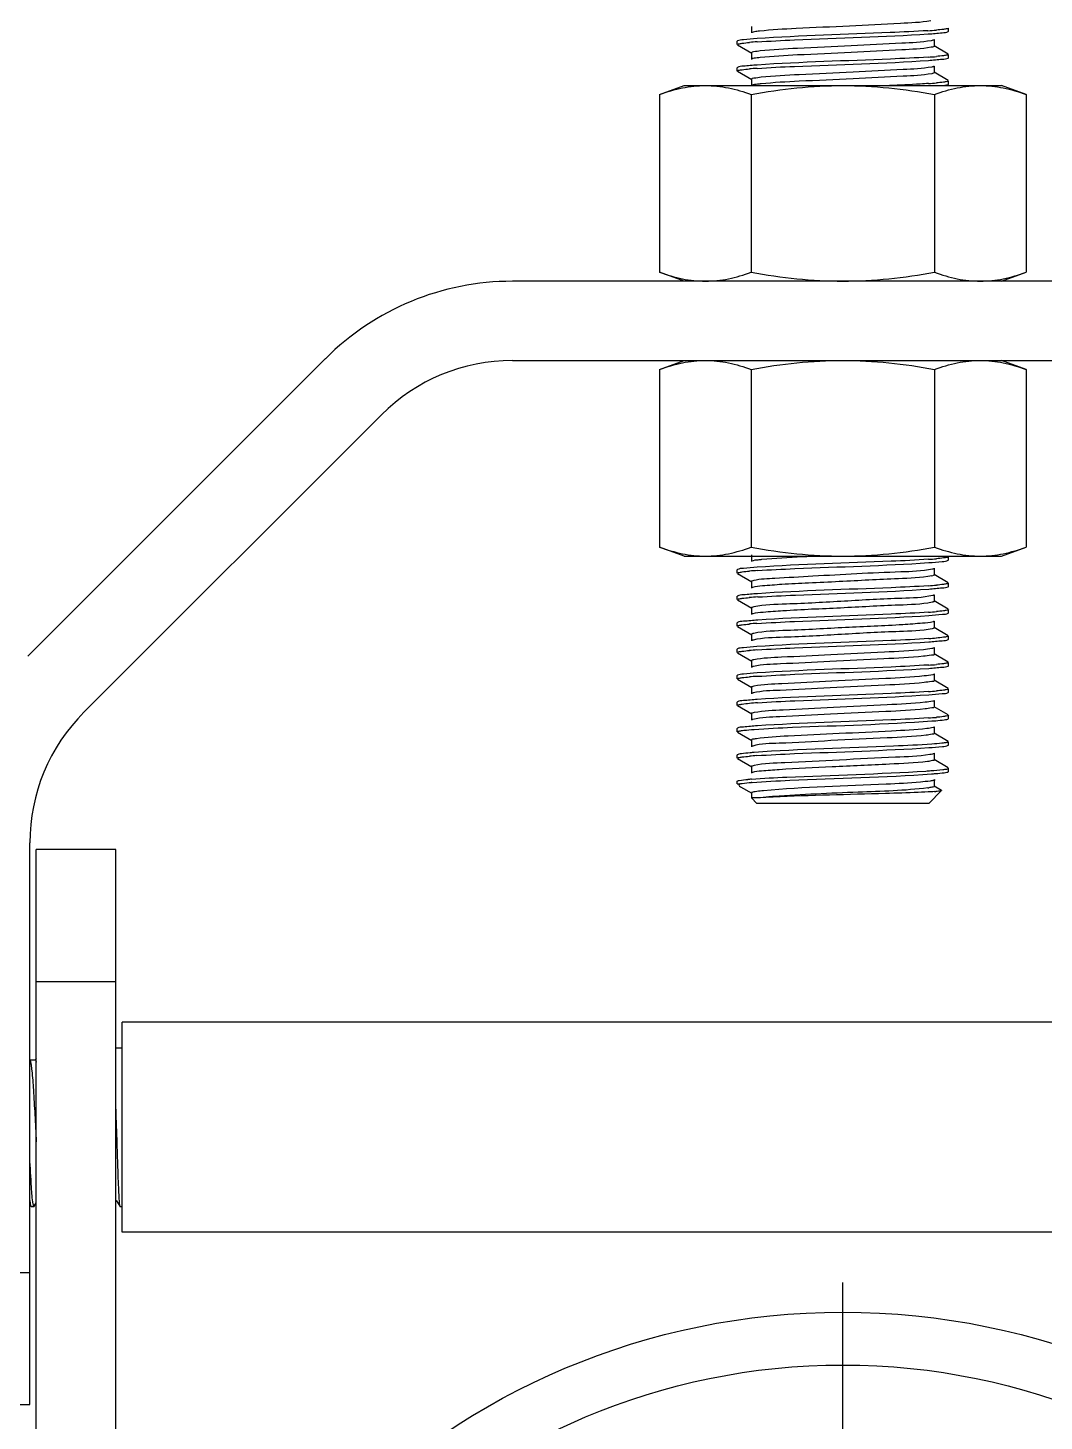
# Model space of a CAD drawing. Extents: x 1725261 to 1937680, y 860327 to 1571294.
# Drawn here: x 1831202 to 1832117, y 1209863 to 1211118 of the extents above; entities that cross this region are included whole.
import ezdxf

# ---------------------------------------------------------------- set-up
doc = ezdxf.new("R2010")
doc.units = 0
doc.header["$LTSCALE"] = 1000
doc.header["$MEASUREMENT"] = 0
doc.linetypes.add('CENTER', pattern=[8, 5, -1, 1, -1])

msp = doc.modelspace()

# ---------------------------------------------------------------- linework, layer by layer
at = {"linetype": 'Continuous'}
for p, q in [((1831853.4, 1211119.6), (1831853.4, 1211113.7)), ((1832031, 1211115.2), (1832031, 1211118.1)), ((1832031, 1211115.2), (1832031, 1211118.1)), ((1831840.7, 1211106.5), (1831840.5, 1211106.2)), ((1831840.5, 1211103.3), (1831840.5, 1211106.2)), ((1831840.5, 1211103.3), (1831840.5, 1211106.2)), ((1831854, 1211114.1), (1831853.6, 1211114)), ((1832018.1, 1211101.8), (1832018.1, 1211107.7)), ((1832030.7, 1211114.9), (1832031, 1211115.2)), ((1831840.7, 1211103), (1831853.6, 1211095.5)), ((1831853.4, 1211095.8), (1831853.4, 1211089.9)), ((1832030.7, 1211094.6), (1832017.8, 1211102.1)), ((1832031, 1211091.3), (1832031, 1211094.3)), ((1832031, 1211091.3), (1832031, 1211094.3)), ((1831840.7, 1211082.7), (1831840.5, 1211082.4)), ((1831840.5, 1211079.4), (1831840.5, 1211082.4)), ((1831840.5, 1211079.4), (1831840.5, 1211082.4)), ((1831840.7, 1211079.2), (1831853.6, 1211071.7)), ((1832018.1, 1211077.9), (1832018.1, 1211083.9)), ((1832030.7, 1211091.1), (1832031, 1211091.3)), ((1831853.4, 1211072), (1831853.4, 1211066)), ((1832030.7, 1211070.8), (1832017.8, 1211078.3)), ((1832030.7, 1211067.3), (1832031, 1211067.5)), ((1832031, 1211067.5), (1832031, 1211070.5)), ((1832031, 1211067.5), (1832031, 1211070.5)), ((1831770.7, 1211058.2), (1831792.8, 1211066.3)), ((1831770.7, 1211058.2), (1831770.7, 1210898.1)), ((1831792.8, 1211066.3), (1832078.6, 1211066.3)), ((1831853.2, 1211058.2), (1831853.2, 1210898.1)), ((1832018.2, 1211058.2), (1832018.2, 1210898.1)), ((1832100.7, 1211058.2), (1832078.6, 1211066.3)), ((1832100.7, 1211058.2), (1832100.7, 1210898.1)), ((1831792.8, 1210890.1), (1831770.7, 1210898.1)), ((1832078.6, 1210890.1), (1832100.7, 1210898.1)), ((1832233.4, 1210890.1), (1831638.1, 1210890.1)), ((1831469.7, 1210820.3), (1831201.8, 1210552.4)), ((1831638.1, 1210818.6), (1832233.4, 1210818.6)), ((1831770.7, 1210810.6), (1831792.8, 1210818.6)), ((1832100.7, 1210810.6), (1832078.6, 1210818.6)), ((1831770.7, 1210810.6), (1831770.7, 1210650.5)), ((1831853.2, 1210810.6), (1831853.2, 1210650.5)), ((1832018.2, 1210810.6), (1832018.2, 1210650.5)), ((1832100.7, 1210810.6), (1832100.7, 1210650.5)), ((1831252.3, 1210501.9), (1831520.2, 1210769.8)), ((1831792.8, 1210642.4), (1831770.7, 1210650.5)), ((1831792.8, 1210642.4), (1832078.6, 1210642.4)), ((1831853.4, 1210643.4), (1831853.4, 1210637.4)), ((1832031, 1210638.9), (1832031, 1210641.9)), ((1832031, 1210638.9), (1832031, 1210641.9)), ((1832078.6, 1210642.4), (1832100.7, 1210650.5)), ((1831840.7, 1210630.2), (1831840.5, 1210630)), ((1831840.5, 1210627), (1831840.5, 1210630)), ((1831840.5, 1210627), (1831840.5, 1210630)), ((1832018.1, 1210625.5), (1832018.1, 1210631.5)), ((1832030.7, 1210638.6), (1832031, 1210638.9)), ((1831840.7, 1210626.7), (1831853.6, 1210619.3)), ((1831853.4, 1210619.6), (1831853.4, 1210613.6)), ((1832030.7, 1210618.3), (1832017.8, 1210625.8)), ((1832030.7, 1210614.8), (1832031, 1210615.1)), ((1832031, 1210615.1), (1832031, 1210618.1)), ((1832031, 1210615.1), (1832031, 1210618.1)), ((1831840.7, 1210606.4), (1831840.5, 1210606.2)), ((1831840.5, 1210603.2), (1831840.5, 1210606.2)), ((1831840.5, 1210603.2), (1831840.5, 1210606.2)), ((1831840.7, 1210602.9), (1831853.6, 1210595.4)), ((1832018.1, 1210601.7), (1832018.1, 1210607.6)), ((1831853.4, 1210595.7), (1831853.4, 1210589.8)), ((1832016.6, 1210601), (1832016, 1210600.8)), ((1832030.7, 1210594.5), (1832017.8, 1210602)), ((1832030.7, 1210591), (1832031, 1210591.3)), ((1832031, 1210591.3), (1832031, 1210594.3)), ((1832031, 1210591.3), (1832031, 1210594.3)), ((1831840.7, 1210582.6), (1831840.5, 1210582.3)), ((1831840.5, 1210579.4), (1831840.5, 1210582.3)), ((1831840.5, 1210579.4), (1831840.5, 1210582.3)), ((1831840.7, 1210579.1), (1831853.6, 1210571.6)), ((1832016.9, 1210577.2), (1832016.1, 1210577)), ((1832030.7, 1210570.7), (1832017.8, 1210578.2)), ((1832018.1, 1210577.9), (1832018.1, 1210583.8)), ((1831853.4, 1210571.9), (1831853.4, 1210566)), ((1832030.7, 1210567.2), (1832031, 1210567.5)), ((1832031, 1210567.5), (1832031, 1210570.4)), ((1832031, 1210567.5), (1832031, 1210570.4)), ((1831840.7, 1210558.8), (1831840.5, 1210558.5)), ((1831840.5, 1210555.6), (1831840.5, 1210558.5)), ((1831840.5, 1210555.6), (1831840.5, 1210558.5)), ((1831840.7, 1210555.3), (1831853.6, 1210547.8)), ((1832030.7, 1210546.9), (1832017.8, 1210554.4)), ((1832018.1, 1210554.1), (1832018.1, 1210560)), ((1831853.4, 1210548.1), (1831853.4, 1210542.2)), ((1832030.7, 1210543.4), (1832031, 1210543.6)), ((1832031, 1210543.6), (1832031, 1210546.6)), ((1832031, 1210543.6), (1832031, 1210546.6)), ((1831840.7, 1210535), (1831840.5, 1210534.7)), ((1831840.5, 1210531.7), (1831840.5, 1210534.7)), ((1831840.5, 1210531.7), (1831840.5, 1210534.7)), ((1831840.7, 1210531.5), (1831853.6, 1210524)), ((1832030.7, 1210523.1), (1832017.8, 1210530.6)), ((1832018.1, 1210530.3), (1832018.1, 1210536.2)), ((1831853.4, 1210524.3), (1831853.4, 1210518.3)), ((1832030.7, 1210519.6), (1832031, 1210519.8)), ((1832031, 1210519.8), (1832031, 1210522.8)), ((1832031, 1210519.8), (1832031, 1210522.8)), ((1831840.7, 1210511.2), (1831840.5, 1210510.9)), ((1831840.5, 1210507.9), (1831840.5, 1210510.9)), ((1831840.5, 1210507.9), (1831840.5, 1210510.9)), ((1831840.7, 1210507.7), (1831853.6, 1210500.2)), ((1832030.7, 1210499.3), (1832017.8, 1210506.7)), ((1832018.1, 1210506.4), (1832018.1, 1210512.4)), ((1831853.4, 1210500.5), (1831853.4, 1210494.5)), ((1832030.7, 1210495.8), (1832031, 1210496)), ((1832031, 1210496), (1832031, 1210499)), ((1832031, 1210496), (1832031, 1210499)), ((1831840.7, 1210487.4), (1831840.5, 1210487.1)), ((1831840.5, 1210484.1), (1831840.5, 1210487.1)), ((1831840.5, 1210484.1), (1831840.5, 1210487.1)), ((1831840.7, 1210483.9), (1831853.6, 1210476.4)), ((1831853.4, 1210476.7), (1831853.4, 1210470.7)), ((1832030.7, 1210475.4), (1832017.8, 1210482.9)), ((1832018.1, 1210482.6), (1832018.1, 1210488.6)), ((1832018.1, 1210458.8), (1832018.1, 1210464.8)), ((1832030.7, 1210472), (1832031, 1210472.2)), ((1832031, 1210472.2), (1832031, 1210475.2)), ((1832031, 1210472.2), (1832031, 1210475.2)), ((1831840.7, 1210463.5), (1831840.5, 1210463.3)), ((1831840.5, 1210460.3), (1831840.5, 1210463.3)), ((1831840.5, 1210460.3), (1831840.5, 1210463.3)), ((1831840.7, 1210460), (1831853.6, 1210452.6)), ((1831853.4, 1210452.9), (1831853.4, 1210446.9)), ((1832030.7, 1210451.6), (1832017.8, 1210459.1)), ((1831840.5, 1210439.6), (1831840.7, 1210439.7)), ((1831840.5, 1210439.5), (1831840.5, 1210439.6)), ((1831840.5, 1210437.4), (1831840.5, 1210439.5)), ((1832017.8, 1210440.7), (1832018.9, 1210441.3)), ((1832018.1, 1210435), (1832018.1, 1210441)), ((1832030.7, 1210448.1), (1832031, 1210448.4)), ((1832030.8, 1210451.2), (1832030.9, 1210451.2)), ((1832031, 1210448.4), (1832031, 1210451.4)), ((1832031, 1210448.4), (1832031, 1210451.4)), ((1831840.5, 1210437.4), (1831843.1, 1210437.4)), ((1831842.6, 1210435.3), (1831843.5, 1210434.6)), ((1831843.5, 1210434.6), (1831853.6, 1210428.7)), ((1831853.4, 1210429.1), (1831853.4, 1210424.5)), ((1832013.1, 1210419.5), (1832024.7, 1210431.2)), ((1832024.7, 1210431.3), (1832017.8, 1210435.3)), ((1831858.9, 1210424.5), (1831853.4, 1210424.5)), ((1831858.3, 1210419.5), (1831853.4, 1210424.5)), ((1832013.1, 1210419.5), (1831858.3, 1210419.5)), ((1831203.5, 1209878), (1831203.5, 1210384)), ((1831280.9, 1210378.1), (1831209.4, 1210378.1)), ((1831209.4, 1209318.4), (1831209.4, 1210378.1)), ((1831280.9, 1209318.4), (1831280.9, 1210378.1)), ((1831280.9, 1210259), (1831209.4, 1210259)), ((1832584.6, 1210222.7), (1831286.8, 1210222.7)), ((1831286.8, 1210033.4), (1831286.8, 1210222.7)), ((1831203.8, 1210187.9), (1831203.5, 1210188.5)), ((1831208.7, 1210188.2), (1831203.5, 1210188.2)), ((1831209.4, 1210189.8), (1831208.5, 1210188.2)), ((1831280.9, 1210199.5), (1831286.8, 1210199.5)), ((1831280.9, 1210199.5), (1831286.8, 1210199.5)), ((1831203.5, 1210058.6), (1831204.5, 1210056.9)), ((1831204.5, 1210056.9), (1831204.8, 1210056.6)), ((1831204.8, 1210056.6), (1831207.4, 1210056.6)), ((1831204.8, 1210056.6), (1831207.4, 1210056.6)), ((1831207.6, 1210056.9), (1831207.4, 1210056.6)), ((1831207.6, 1210056.9), (1831209.4, 1210059.9)), ((1831280.9, 1210061.7), (1831281.7, 1210061.7)), ((1831281.4, 1210062), (1831281.6, 1210061.7)), ((1831281.6, 1210061.7), (1831284.5, 1210056.7)), ((1831284.5, 1210056.7), (1831284.6, 1210056.6)), ((1831284.6, 1210056.6), (1831286.8, 1210056.6)), ((1831284.6, 1210056.6), (1831286.8, 1210056.6)), ((1832584.6, 1210033.4), (1831286.8, 1210033.4)), ((1831132, 1209997.1), (1831203.5, 1209997.1)), ((1831132, 1209878), (1831203.5, 1209878))]:
    msp.add_line(p, q, dxfattribs=at)
at = {"color": 0, "linetype": 'CENTER'}
msp.add_line((1831935.7, 1208611.2), (1831935.7, 1209987.9), dxfattribs=at)
at = {"linetype": 'Continuous'}
for radius in [642.9, 595.3]:
    msp.add_circle((1831935.7, 1209318.4), radius, dxfattribs=at)
for centre, radius, start, end in [((1831885.9, 1210696.6), 410, 93.8296, 94.8034), ((1831984.7, 1211535.9), 421.1, 273.7534, 274.8058), ((1831985.1, 1211507), 416, 273.7864, 274.8061), ((1831885.9, 1210672.5), 410.2, 93.8281, 94.8033), ((1831985.4, 1211479.2), 412, 273.8133, 274.8057), ((1832016.2, 1211145.1), 79.4, 277.0234, 277.4125), ((1831638.1, 1210651.9), 238.1, 90, 135), ((1831638.1, 1210651.9), 166.7, 90, 135), ((1831985.6, 1211048.5), 409.9, 273.83, 274.8033), ((1831886.2, 1210216.5), 413.8, 93.801, 94.806), ((1831985.6, 1211024.9), 410.1, 273.8287, 274.8033), ((1832012, 1210643.9), 19.7, 281.4638, 282.555), ((1831886.5, 1210188), 418.5, 93.7705, 94.8059), ((1831985.6, 1211000.6), 409.6, 273.8318, 274.8033), ((1831885.6, 1210175.4), 407.3, 93.848, 94.803), ((1831985.8, 1210974.1), 406.9, 273.8501, 274.8032), ((1831885.7, 1210150.3), 408.5, 93.8383, 94.8045), ((1831985.7, 1210952.3), 409, 273.8361, 274.8034), ((1831885.9, 1210124.6), 410.4, 93.8243, 94.8054), ((1831985.6, 1210929.4), 409.9, 273.8301, 274.8033), ((1831370.2, 1210384), 166.7, 135, 180), ((1831886.2, 1210097.5), 413.7, 93.8019, 94.806), ((1831985.6, 1210905.8), 410.1, 273.8286, 274.8033), ((1831885.6, 1210056.3), 407.3, 93.8481, 94.803), ((1831875.9, 1210155), 287.3, 94.5029, 95.1286), ((1831882, 1210077.4), 362.3, 94.4288, 94.5479), ((1832001.6, 1210519.4), 86.5, 277.0601, 277.7461), ((1832006.9, 1210588.2), 158.4, 274.1459, 274.589)]:
    msp.add_arc(centre, radius, start, end, dxfattribs=at)
for points, knots in [([(1832014.8, 1211124.5), (1832005.8, 1211123), (1831981.3, 1211122), (1831940.9, 1211119.8), (1831898.6, 1211117.9), (1831871.6, 1211116.5), (1831860.7, 1211115.3)], [0, 0, 0, 0, 0.177542, 0.475313, 0.786662, 1, 1, 1, 1]), ([(1832031, 1211118.1), (1832031, 1211117.7), (1832028.6, 1211117.4), (1832027.5, 1211117.1), (1832026.3, 1211116.9)], [0, 0, 0, 0, 0.27119, 1, 1, 1, 1]), ([(1831840.5, 1211103.3), (1831840.5, 1211103.7), (1831842.8, 1211104), (1831843.9, 1211104.3), (1831845.1, 1211104.4)], [0, 0, 0, 0, 0.271501, 1, 1, 1, 1]), ([(1831858.4, 1211108.6), (1831854.3, 1211108.3), (1831848.6, 1211107.5), (1831842.3, 1211107.4), (1831840.7, 1211106.5)], [0, 0, 0, 0, 0.69026, 1, 1, 1, 1]), ([(1831860.7, 1211115.3), (1831859.9, 1211115.2), (1831857.7, 1211114.9), (1831855.4, 1211114.7), (1831854, 1211114.1)], [0, 0, 0, 0, 0.345692, 1, 1, 1, 1]), ([(1832012.3, 1211115.7), (1832000.9, 1211115), (1831949.7, 1211112.5), (1831898.3, 1211111.3), (1831858.4, 1211108.6)], [0, 0, 0, 0, 0.220951, 1, 1, 1, 1]), ([(1831858.5, 1211105.6), (1831869.7, 1211106.4), (1831921.1, 1211108.9), (1831972.5, 1211110.1), (1832012.6, 1211112.8)], [0, 0, 0, 0, 0.21883, 1, 1, 1, 1]), ([(1832015.3, 1211106.7), (1832006.5, 1211105.2), (1831982.4, 1211104.2), (1831942.3, 1211102), (1831899.8, 1211100.1), (1831872.5, 1211098.7), (1831861.3, 1211097.5)], [0, 0, 0, 0, 0.172452, 0.468288, 0.781567, 1, 1, 1, 1]), ([(1832012.6, 1211112.8), (1832016.8, 1211113), (1832022.7, 1211113.9), (1832029.1, 1211114), (1832030.7, 1211114.9)], [0, 0, 0, 0, 0.690732, 1, 1, 1, 1]), ([(1832017.8, 1211107.4), (1832017.5, 1211107.2), (1832016.7, 1211107), (1832015.8, 1211106.8), (1832015.3, 1211106.7)], [0, 0, 0, 0, 0.377326, 1, 1, 1, 1]), ([(1831861.3, 1211097.5), (1831859.4, 1211097.3), (1831857.4, 1211096.7), (1831853.4, 1211096.5), (1831853.4, 1211095.8)], [0, 0, 0, 0, 0.733301, 1, 1, 1, 1]), ([(1832012.6, 1211091.9), (1832001.3, 1211091.2), (1831949.9, 1211088.7), (1831898.5, 1211087.5), (1831858.5, 1211084.8)], [0, 0, 0, 0, 0.220171, 1, 1, 1, 1]), ([(1832015.3, 1211100.8), (1832006.5, 1211099.2), (1831982.4, 1211098.3), (1831942.3, 1211096), (1831899.8, 1211094.1), (1831872.5, 1211092.7), (1831861.3, 1211091.5)], [0, 0, 0, 0, 0.172452, 0.468288, 0.781567, 1, 1, 1, 1]), ([(1832018.1, 1211101.8), (1832018.1, 1211101.5), (1832016.8, 1211101.1), (1832016, 1211100.9), (1832015.3, 1211100.8)], [0, 0, 0, 0, 0.285684, 1, 1, 1, 1]), ([(1832031, 1211094.3), (1832031, 1211093.9), (1832028.7, 1211093.6), (1832027.5, 1211093.3), (1832026.4, 1211093.1)], [0, 0, 0, 0, 0.271408, 1, 1, 1, 1]), ([(1831840.5, 1211079.4), (1831840.5, 1211079.9), (1831842.8, 1211080.2), (1831843.9, 1211080.5), (1831845.1, 1211080.6)], [0, 0, 0, 0, 0.27149, 1, 1, 1, 1]), ([(1831858.5, 1211084.8), (1831854.4, 1211084.5), (1831848.6, 1211083.7), (1831842.3, 1211083.6), (1831840.7, 1211082.7)], [0, 0, 0, 0, 0.690327, 1, 1, 1, 1]), ([(1831861.3, 1211091.5), (1831860.4, 1211091.4), (1831857.8, 1211091.1), (1831855, 1211091), (1831853.6, 1211090.2)], [0, 0, 0, 0, 0.372857, 1, 1, 1, 1]), ([(1831858.5, 1211081.8), (1831869.7, 1211082.6), (1831921.2, 1211085), (1831972.7, 1211086.2), (1832012.8, 1211089)], [0, 0, 0, 0, 0.219107, 1, 1, 1, 1]), ([(1832015.7, 1211083), (1832007.3, 1211081.4), (1831983.5, 1211080.5), (1831943.8, 1211078.2), (1831901.1, 1211076.3), (1831873.5, 1211074.9), (1831862.1, 1211073.8)], [0, 0, 0, 0, 0.167345, 0.461239, 0.776453, 1, 1, 1, 1]), ([(1832012.8, 1211089), (1832017, 1211089.2), (1832022.8, 1211090.1), (1832029.1, 1211090.2), (1832030.7, 1211091.1)], [0, 0, 0, 0, 0.69048, 1, 1, 1, 1]), ([(1832017.8, 1211083.6), (1832017.6, 1211083.5), (1832016.9, 1211083.2), (1832016.1, 1211083.1), (1832015.7, 1211083)], [0, 0, 0, 0, 0.384795, 1, 1, 1, 1]), ([(1831862.1, 1211073.8), (1831859.9, 1211073.5), (1831857.8, 1211072.9), (1831853.4, 1211072.8), (1831853.4, 1211072)], [0, 0, 0, 0, 0.734146, 1, 1, 1, 1]), ([(1831862.1, 1211067.8), (1831861, 1211067.7), (1831858.2, 1211067.3), (1831855.2, 1211067.2), (1831853.6, 1211066.3)], [0, 0, 0, 0, 0.374818, 1, 1, 1, 1]), ([(1832015.7, 1211077), (1832007.3, 1211075.4), (1831983.5, 1211074.6), (1831943.8, 1211072.2), (1831901.1, 1211070.4), (1831873.5, 1211069), (1831862.1, 1211067.8)], [0, 0, 0, 0, 0.167345, 0.461239, 0.776453, 1, 1, 1, 1]), ([(1832012.8, 1211068.1), (1832010.4, 1211068), (1831998.7, 1211067.2), (1831986.9, 1211066.7), (1831977.7, 1211066.3)], [0, 0, 0, 0, 0.209715, 1, 1, 1, 1]), ([(1832018.1, 1211077.9), (1832018.1, 1211077.7), (1832017, 1211077.3), (1832016.3, 1211077.1), (1832015.7, 1211077)], [0, 0, 0, 0, 0.290187, 1, 1, 1, 1]), ([(1832031, 1211070.5), (1832031, 1211070.1), (1832028.7, 1211069.8), (1832027.5, 1211069.5), (1832026.4, 1211069.3)], [0, 0, 0, 0, 0.271552, 1, 1, 1, 1]), ([(1832026.4, 1211066.4), (1832026.9, 1211066.4), (1832028.4, 1211066.7), (1832029.9, 1211066.8), (1832030.7, 1211067.3)], [0, 0, 0, 0, 0.362796, 1, 1, 1, 1]), ([(1831770.7, 1211058.2), (1831777.4, 1211060.7), (1831791, 1211064.7), (1831805, 1211066.3), (1831812, 1211066.3)], [0, 0, 0, 0, 0.506411, 1, 1, 1, 1]), ([(1831812, 1211066.3), (1831818.9, 1211066.3), (1831833, 1211064.7), (1831846.5, 1211060.7), (1831853.2, 1211058.2)], [0, 0, 0, 0, 0.493589, 1, 1, 1, 1]), ([(1831853.2, 1211058.2), (1831866.8, 1211060.7), (1831894.2, 1211064.8), (1831921.9, 1211066.3), (1831935.7, 1211066.3)], [0, 0, 0, 0, 0.500036, 1, 1, 1, 1]), ([(1831935.7, 1211066.3), (1831949.5, 1211066.3), (1831977.2, 1211064.8), (1832004.6, 1211060.7), (1832018.2, 1211058.2)], [0, 0, 0, 0, 0.499964, 1, 1, 1, 1]), ([(1832018.2, 1211058.2), (1832024.9, 1211060.7), (1832038.4, 1211064.7), (1832052.5, 1211066.3), (1832059.5, 1211066.3)], [0, 0, 0, 0, 0.506411, 1, 1, 1, 1]), ([(1832059.5, 1211066.3), (1832066.4, 1211066.3), (1832080.5, 1211064.7), (1832094, 1211060.7), (1832100.7, 1211058.2)], [0, 0, 0, 0, 0.493589, 1, 1, 1, 1]), ([(1831770.7, 1210898.1), (1831777.4, 1210895.7), (1831791, 1210891.6), (1831805, 1210890.1), (1831812, 1210890.1)], [0, 0, 0, 0, 0.506411, 1, 1, 1, 1]), ([(1831812, 1210890.1), (1831818.9, 1210890.1), (1831833, 1210891.6), (1831846.5, 1210895.7), (1831853.2, 1210898.1)], [0, 0, 0, 0, 0.493589, 1, 1, 1, 1]), ([(1831853.2, 1210898.1), (1831866.8, 1210895.6), (1831894.2, 1210891.6), (1831921.9, 1210890.1), (1831935.7, 1210890.1)], [0, 0, 0, 0, 0.500036, 1, 1, 1, 1]), ([(1831935.7, 1210890.1), (1831949.5, 1210890.1), (1831977.2, 1210891.6), (1832004.6, 1210895.6), (1832018.2, 1210898.1)], [0, 0, 0, 0, 0.499964, 1, 1, 1, 1]), ([(1832018.2, 1210898.1), (1832024.9, 1210895.7), (1832038.4, 1210891.6), (1832052.5, 1210890.1), (1832059.5, 1210890.1)], [0, 0, 0, 0, 0.506411, 1, 1, 1, 1]), ([(1832059.5, 1210890.1), (1832066.4, 1210890.1), (1832080.5, 1210891.6), (1832094, 1210895.7), (1832100.7, 1210898.1)], [0, 0, 0, 0, 0.493589, 1, 1, 1, 1]), ([(1831770.7, 1210810.6), (1831777.4, 1210813), (1831791, 1210817.1), (1831805, 1210818.6), (1831812, 1210818.6)], [0, 0, 0, 0, 0.506411, 1, 1, 1, 1]), ([(1831812, 1210818.6), (1831818.9, 1210818.6), (1831833, 1210817.1), (1831846.5, 1210813), (1831853.2, 1210810.6)], [0, 0, 0, 0, 0.493589, 1, 1, 1, 1]), ([(1831853.2, 1210810.6), (1831866.8, 1210813.1), (1831894.2, 1210817.1), (1831921.9, 1210818.6), (1831935.7, 1210818.6)], [0, 0, 0, 0, 0.500036, 1, 1, 1, 1]), ([(1831935.7, 1210818.6), (1831949.5, 1210818.6), (1831977.2, 1210817.1), (1832004.6, 1210813.1), (1832018.2, 1210810.6)], [0, 0, 0, 0, 0.499964, 1, 1, 1, 1]), ([(1832018.2, 1210810.6), (1832024.9, 1210813), (1832038.4, 1210817.1), (1832052.5, 1210818.6), (1832059.5, 1210818.6)], [0, 0, 0, 0, 0.506411, 1, 1, 1, 1]), ([(1832059.5, 1210818.6), (1832066.4, 1210818.6), (1832080.5, 1210817.1), (1832094, 1210813), (1832100.7, 1210810.6)], [0, 0, 0, 0, 0.493589, 1, 1, 1, 1]), ([(1831770.7, 1210650.5), (1831777.4, 1210648), (1831791, 1210644), (1831805, 1210642.4), (1831812, 1210642.4)], [0, 0, 0, 0, 0.506411, 1, 1, 1, 1]), ([(1831812, 1210642.4), (1831818.9, 1210642.4), (1831833, 1210644), (1831846.5, 1210648), (1831853.2, 1210650.5)], [0, 0, 0, 0, 0.493589, 1, 1, 1, 1]), ([(1831853.2, 1210650.5), (1831866.8, 1210648), (1831894.2, 1210643.9), (1831921.9, 1210642.4), (1831935.7, 1210642.4)], [0, 0, 0, 0, 0.500036, 1, 1, 1, 1]), ([(1831915.3, 1210642.4), (1831909.9, 1210642.2), (1831892.3, 1210641.3), (1831874.7, 1210640.4), (1831862.6, 1210639.2)], [0, 0, 0, 0, 0.307606, 1, 1, 1, 1]), ([(1831935.7, 1210642.4), (1831949.5, 1210642.4), (1831977.2, 1210643.9), (1832004.6, 1210648), (1832018.2, 1210650.5)], [0, 0, 0, 0, 0.499964, 1, 1, 1, 1]), ([(1832018.2, 1210650.5), (1832024.9, 1210648), (1832038.4, 1210644), (1832052.5, 1210642.4), (1832059.5, 1210642.4)], [0, 0, 0, 0, 0.506411, 1, 1, 1, 1]), ([(1832031, 1210641.9), (1832031, 1210641.4), (1832028.7, 1210641.2), (1832027.5, 1210640.8), (1832026.4, 1210640.7)], [0, 0, 0, 0, 0.271498, 1, 1, 1, 1]), ([(1832059.5, 1210642.4), (1832066.4, 1210642.4), (1832080.5, 1210644), (1832094, 1210648), (1832100.7, 1210650.5)], [0, 0, 0, 0, 0.493589, 1, 1, 1, 1]), ([(1831840.5, 1210627), (1831840.5, 1210627.4), (1831842.8, 1210627.7), (1831843.9, 1210628), (1831845.1, 1210628.2)], [0, 0, 0, 0, 0.271489, 1, 1, 1, 1]), ([(1831858.5, 1210632.3), (1831854.4, 1210632.1), (1831848.6, 1210631.3), (1831842.3, 1210631.2), (1831840.7, 1210630.2)], [0, 0, 0, 0, 0.690397, 1, 1, 1, 1]), ([(1831862.6, 1210639.2), (1831861.5, 1210639.1), (1831858.5, 1210638.7), (1831855.3, 1210638.7), (1831853.6, 1210637.7)], [0, 0, 0, 0, 0.376069, 1, 1, 1, 1]), ([(1832016.3, 1210630.7), (1832007, 1210628.6), (1831970.8, 1210627.8), (1831923.6, 1210625.1), (1831879.5, 1210622.5), (1831861.6, 1210621.7), (1831855.4, 1210620.4)], [0, 0, 0, 0, 0.177393, 0.66769, 0.881926, 1, 1, 1, 1]), ([(1832013, 1210639.5), (1832001.7, 1210638.7), (1831950.2, 1210636.3), (1831898.7, 1210635.1), (1831858.5, 1210632.3)], [0, 0, 0, 0, 0.219163, 1, 1, 1, 1]), ([(1831858.7, 1210629.4), (1831870, 1210630.1), (1831921.4, 1210632.6), (1831972.9, 1210633.8), (1832013, 1210636.5)], [0, 0, 0, 0, 0.219847, 1, 1, 1, 1]), ([(1832013, 1210636.5), (1832017.1, 1210636.8), (1832022.8, 1210637.6), (1832029.1, 1210637.7), (1832030.7, 1210638.6)], [0, 0, 0, 0, 0.69032, 1, 1, 1, 1]), ([(1832017.8, 1210631.2), (1832017.6, 1210631.1), (1832017.1, 1210630.9), (1832016.6, 1210630.7), (1832016.3, 1210630.7)], [0, 0, 0, 0, 0.399724, 1, 1, 1, 1]), ([(1831855.4, 1210620.4), (1831854.8, 1210620.3), (1831854.2, 1210620.1), (1831853.4, 1210619.8), (1831853.4, 1210619.6)], [0, 0, 0, 0, 0.704879, 1, 1, 1, 1]), ([(1832015.9, 1210624.6), (1832006, 1210622.6), (1831978, 1210622), (1831941, 1210619.7), (1831906.1, 1210618.2), (1831882.9, 1210617.1), (1831866.2, 1210615.7), (1831857.2, 1210615.1), (1831854.3, 1210614.2)], [0, 0, 0, 0, 0.187457, 0.515971, 0.686936, 0.835422, 0.943971, 1, 1, 1, 1]), ([(1832013, 1210615.7), (1832001.7, 1210614.9), (1831950.3, 1210612.5), (1831898.8, 1210611.3), (1831858.7, 1210608.5)], [0, 0, 0, 0, 0.218984, 1, 1, 1, 1]), ([(1832013, 1210612.7), (1832017.1, 1210613), (1832022.9, 1210613.8), (1832029.1, 1210613.9), (1832030.7, 1210614.8)], [0, 0, 0, 0, 0.690291, 1, 1, 1, 1]), ([(1832018.1, 1210625.5), (1832018.1, 1210625.3), (1832017.3, 1210624.9), (1832016.8, 1210624.8), (1832016.3, 1210624.7)], [0, 0, 0, 0, 0.300214, 1, 1, 1, 1]), ([(1832031, 1210618.1), (1832031, 1210617.6), (1832028.7, 1210617.3), (1832027.5, 1210617), (1832026.4, 1210616.9)], [0, 0, 0, 0, 0.271487, 1, 1, 1, 1]), ([(1831840.5, 1210603.2), (1831840.5, 1210603.6), (1831842.8, 1210603.9), (1831844, 1210604.2), (1831845.1, 1210604.4)], [0, 0, 0, 0, 0.271295, 1, 1, 1, 1]), ([(1831858.7, 1210608.5), (1831854.6, 1210608.3), (1831848.7, 1210607.5), (1831842.3, 1210607.4), (1831840.7, 1210606.4)], [0, 0, 0, 0, 0.690611, 1, 1, 1, 1]), ([(1831854.3, 1210614.2), (1831854.2, 1210614.1), (1831853.9, 1210614.1), (1831853.7, 1210614), (1831853.6, 1210613.9)], [0, 0, 0, 0, 0.566217, 1, 1, 1, 1]), ([(1832016.6, 1210606.9), (1832007.6, 1210604.7), (1831980.7, 1210604.4), (1831936.9, 1210601.7), (1831892.5, 1210599.2), (1831865, 1210598.6), (1831855.4, 1210596.6)], [0, 0, 0, 0, 0.173043, 0.493074, 0.817013, 1, 1, 1, 1]), ([(1831859, 1210605.6), (1831870.3, 1210606.3), (1831921.6, 1210608.8), (1831973, 1210610), (1832013, 1210612.7)], [0, 0, 0, 0, 0.220532, 1, 1, 1, 1]), ([(1832017.8, 1210607.3), (1832017.7, 1210607.3), (1832017.3, 1210607.1), (1832016.9, 1210607), (1832016.6, 1210606.9)], [0, 0, 0, 0, 0.410179, 1, 1, 1, 1]), ([(1831855.4, 1210596.6), (1831854.9, 1210596.5), (1831854.3, 1210596.3), (1831853.4, 1210596), (1831853.4, 1210595.7)], [0, 0, 0, 0, 0.705077, 1, 1, 1, 1]), ([(1831854.6, 1210590.4), (1831854.4, 1210590.4), (1831854, 1210590.3), (1831853.7, 1210590.2), (1831853.6, 1210590.1)], [0, 0, 0, 0, 0.579663, 1, 1, 1, 1]), ([(1832016, 1210600.8), (1832006.3, 1210598.8), (1831978.5, 1210598.2), (1831933.9, 1210595.4), (1831893, 1210594), (1831866.8, 1210591.9), (1831857.6, 1210591.3), (1831854.6, 1210590.4)], [0, 0, 0, 0, 0.184913, 0.510935, 0.830756, 0.941119, 1, 1, 1, 1]), ([(1832013, 1210591.9), (1832001.8, 1210591.1), (1831950.5, 1210588.6), (1831899.1, 1210587.4), (1831859, 1210584.8)], [0, 0, 0, 0, 0.218636, 1, 1, 1, 1]), ([(1832013.2, 1210588.9), (1832017.2, 1210589.2), (1832022.9, 1210590), (1832029.2, 1210590.1), (1832030.7, 1210591)], [0, 0, 0, 0, 0.69012, 1, 1, 1, 1]), ([(1832018.1, 1210601.7), (1832018.1, 1210601.5), (1832017.5, 1210601.2), (1832017, 1210601.1), (1832016.6, 1210601)], [0, 0, 0, 0, 0.308051, 1, 1, 1, 1]), ([(1832031, 1210594.3), (1832031, 1210593.8), (1832028.7, 1210593.5), (1832027.5, 1210593.2), (1832026.4, 1210593.1)], [0, 0, 0, 0, 0.271512, 1, 1, 1, 1]), ([(1831840.5, 1210579.4), (1831840.5, 1210579.8), (1831842.7, 1210580.1), (1831843.9, 1210580.4), (1831845, 1210580.5)], [0, 0, 0, 0, 0.271606, 1, 1, 1, 1]), ([(1831859, 1210584.8), (1831854.8, 1210584.5), (1831848.8, 1210583.6), (1831842.3, 1210583.6), (1831840.7, 1210582.6)], [0, 0, 0, 0, 0.690892, 1, 1, 1, 1]), ([(1832016.9, 1210583.2), (1832013.9, 1210582.4), (1832004.7, 1210581.7), (1831978.5, 1210579.6), (1831937.7, 1210578.2), (1831893, 1210575.4), (1831865.2, 1210574.8), (1831855.4, 1210572.8)], [0, 0, 0, 0, 0.058467, 0.168569, 0.488344, 0.81473, 1, 1, 1, 1]), ([(1831858.3, 1210581.7), (1831869.6, 1210582.5), (1831921.2, 1210585), (1831972.9, 1210586.2), (1832013.2, 1210588.9)], [0, 0, 0, 0, 0.219027, 1, 1, 1, 1]), ([(1832017.8, 1210583.5), (1832017.7, 1210583.5), (1832017.4, 1210583.3), (1832017.1, 1210583.2), (1832016.9, 1210583.2)], [0, 0, 0, 0, 0.42214, 1, 1, 1, 1]), ([(1832018.1, 1210577.9), (1832018.1, 1210577.7), (1832017.6, 1210577.4), (1832017.2, 1210577.3), (1832016.9, 1210577.2)], [0, 0, 0, 0, 0.317825, 1, 1, 1, 1]), ([(1831855.4, 1210572.8), (1831854.9, 1210572.7), (1831854.3, 1210572.5), (1831853.4, 1210572.2), (1831853.4, 1210571.9)], [0, 0, 0, 0, 0.70574, 1, 1, 1, 1]), ([(1831854.8, 1210566.7), (1831854.6, 1210566.6), (1831854.2, 1210566.5), (1831853.8, 1210566.4), (1831853.6, 1210566.3)], [0, 0, 0, 0, 0.591406, 1, 1, 1, 1]), ([(1832016.1, 1210577), (1832006.4, 1210575), (1831979, 1210574.4), (1831934.6, 1210571.9), (1831890.8, 1210569.2), (1831863.9, 1210568.9), (1831854.8, 1210566.7)], [0, 0, 0, 0, 0.182676, 0.506256, 0.826306, 1, 1, 1, 1]), ([(1832013.2, 1210568.1), (1832001.9, 1210567.3), (1831950.3, 1210564.8), (1831898.6, 1210563.6), (1831858.3, 1210560.9)], [0, 0, 0, 0, 0.218951, 1, 1, 1, 1]), ([(1831858.4, 1210557.9), (1831869.7, 1210558.7), (1831921.2, 1210561.2), (1831972.8, 1210562.4), (1832013, 1210565.1)], [0, 0, 0, 0, 0.219111, 1, 1, 1, 1]), ([(1832013, 1210565.1), (1832017.1, 1210565.4), (1832022.9, 1210566.2), (1832029.1, 1210566.3), (1832030.7, 1210567.2)], [0, 0, 0, 0, 0.690251, 1, 1, 1, 1]), ([(1832031, 1210570.4), (1832031, 1210570), (1832028.7, 1210569.7), (1832027.6, 1210569.4), (1832026.4, 1210569.3)], [0, 0, 0, 0, 0.271635, 1, 1, 1, 1]), ([(1831840.5, 1210555.6), (1831840.5, 1210556), (1831842.7, 1210556.3), (1831843.9, 1210556.6), (1831845, 1210556.7)], [0, 0, 0, 0, 0.271632, 1, 1, 1, 1]), ([(1831858.3, 1210560.9), (1831854.2, 1210560.6), (1831848.5, 1210559.8), (1831842.3, 1210559.7), (1831840.7, 1210558.8)], [0, 0, 0, 0, 0.690153, 1, 1, 1, 1]), ([(1832008.2, 1210552.2), (1831996.4, 1210551), (1831968.3, 1210549.6), (1831925.4, 1210547.8), (1831886.3, 1210545.4), (1831863.1, 1210544.7), (1831855.2, 1210543)], [0, 0, 0, 0, 0.231611, 0.549958, 0.840821, 1, 1, 1, 1]), ([(1832008.2, 1210558.1), (1831996.5, 1210557), (1831968.7, 1210555.6), (1831926, 1210553.8), (1831886.9, 1210551.4), (1831863.7, 1210550.6), (1831855.5, 1210549)], [0, 0, 0, 0, 0.229817, 0.546056, 0.837001, 1, 1, 1, 1]), ([(1832017.2, 1210559.5), (1832016.7, 1210559.3), (1832013.8, 1210558.7), (1832010.7, 1210558.4), (1832008.2, 1210558.1)], [0, 0, 0, 0, 0.153672, 1, 1, 1, 1]), ([(1832018.1, 1210554.1), (1832018.1, 1210553.2), (1832013, 1210553.2), (1832010.7, 1210552.4), (1832008.2, 1210552.2)], [0, 0, 0, 0, 0.264855, 1, 1, 1, 1]), ([(1832017.8, 1210559.7), (1832017.7, 1210559.7), (1832017.5, 1210559.6), (1832017.3, 1210559.5), (1832017.2, 1210559.5)], [0, 0, 0, 0, 0.435885, 1, 1, 1, 1]), ([(1831855.5, 1210549), (1831855, 1210548.9), (1831854.3, 1210548.7), (1831853.4, 1210548.3), (1831853.4, 1210548.1)], [0, 0, 0, 0, 0.706684, 1, 1, 1, 1]), ([(1831855.2, 1210543), (1831854.8, 1210542.9), (1831854.3, 1210542.8), (1831853.8, 1210542.6), (1831853.6, 1210542.5)], [0, 0, 0, 0, 0.601132, 1, 1, 1, 1]), ([(1832013, 1210544.3), (1832001.7, 1210543.5), (1831950.2, 1210541), (1831898.6, 1210539.8), (1831858.4, 1210537.1)], [0, 0, 0, 0, 0.219164, 1, 1, 1, 1]), ([(1831858.5, 1210534.1), (1831869.8, 1210534.9), (1831921.3, 1210537.4), (1831972.8, 1210538.6), (1832013, 1210541.3)], [0, 0, 0, 0, 0.21936, 1, 1, 1, 1]), ([(1832013, 1210541.3), (1832017.1, 1210541.6), (1832022.9, 1210542.4), (1832029.1, 1210542.5), (1832030.7, 1210543.4)], [0, 0, 0, 0, 0.690307, 1, 1, 1, 1]), ([(1832031, 1210546.6), (1832031, 1210546.2), (1832028.7, 1210545.9), (1832027.5, 1210545.6), (1832026.4, 1210545.4)], [0, 0, 0, 0, 0.271547, 1, 1, 1, 1]), ([(1831840.5, 1210531.7), (1831840.5, 1210532.2), (1831842.7, 1210532.5), (1831843.9, 1210532.8), (1831845, 1210532.9)], [0, 0, 0, 0, 0.271604, 1, 1, 1, 1]), ([(1831858.4, 1210537.1), (1831854.3, 1210536.8), (1831848.6, 1210536), (1831842.3, 1210535.9), (1831840.7, 1210535)], [0, 0, 0, 0, 0.690253, 1, 1, 1, 1]), ([(1832009, 1210528.5), (1831997.2, 1210527.3), (1831968.9, 1210525.8), (1831925.6, 1210524), (1831886.2, 1210521.5), (1831862.8, 1210521), (1831854.9, 1210519.1)], [0, 0, 0, 0, 0.229681, 0.549925, 0.842622, 1, 1, 1, 1]), ([(1832009, 1210534.4), (1831997.4, 1210533.2), (1831969.7, 1210531.8), (1831927, 1210530), (1831887.5, 1210527.6), (1831863.9, 1210526.8), (1831855.6, 1210525.2)], [0, 0, 0, 0, 0.226067, 0.541995, 0.83483, 1, 1, 1, 1]), ([(1832017.8, 1210535.9), (1832017.5, 1210535.7), (1832014.6, 1210534.9), (1832011.6, 1210534.7), (1832009, 1210534.4)], [0, 0, 0, 0, 0.123476, 1, 1, 1, 1]), ([(1832018.1, 1210530.3), (1832018.1, 1210529.4), (1832013.4, 1210529.4), (1832011.2, 1210528.7), (1832009, 1210528.5)], [0, 0, 0, 0, 0.265469, 1, 1, 1, 1]), ([(1831855.6, 1210525.2), (1831855, 1210525.1), (1831854.4, 1210524.9), (1831853.4, 1210524.5), (1831853.4, 1210524.3)], [0, 0, 0, 0, 0.707858, 1, 1, 1, 1]), ([(1831854.9, 1210519.1), (1831854.7, 1210519), (1831854.2, 1210518.9), (1831853.8, 1210518.7), (1831853.6, 1210518.6)], [0, 0, 0, 0, 0.593362, 1, 1, 1, 1]), ([(1832013, 1210520.4), (1832001.7, 1210519.7), (1831950.2, 1210517.2), (1831898.7, 1210516), (1831858.5, 1210513.3)], [0, 0, 0, 0, 0.219166, 1, 1, 1, 1]), ([(1831858.7, 1210510.3), (1831870, 1210511.1), (1831921.4, 1210513.6), (1831972.9, 1210514.7), (1832013, 1210517.5)], [0, 0, 0, 0, 0.219828, 1, 1, 1, 1]), ([(1832013, 1210517.5), (1832017.1, 1210517.7), (1832022.8, 1210518.5), (1832029.1, 1210518.7), (1832030.7, 1210519.6)], [0, 0, 0, 0, 0.69032, 1, 1, 1, 1]), ([(1832031, 1210522.8), (1832031, 1210522.4), (1832028.7, 1210522.1), (1832027.5, 1210521.8), (1832026.4, 1210521.6)], [0, 0, 0, 0, 0.271499, 1, 1, 1, 1]), ([(1831840.5, 1210507.9), (1831840.5, 1210508.4), (1831842.8, 1210508.6), (1831843.9, 1210509), (1831845.1, 1210509.1)], [0, 0, 0, 0, 0.271494, 1, 1, 1, 1]), ([(1831858.5, 1210513.3), (1831854.4, 1210513), (1831848.6, 1210512.2), (1831842.3, 1210512.1), (1831840.7, 1210511.2)], [0, 0, 0, 0, 0.690391, 1, 1, 1, 1]), ([(1832009.7, 1210504.7), (1831998, 1210503.5), (1831969.6, 1210502), (1831925.9, 1210500.3), (1831886.1, 1210497.6), (1831862.6, 1210497.2), (1831854.7, 1210495.2)], [0, 0, 0, 0, 0.227469, 0.549388, 0.843981, 1, 1, 1, 1]), ([(1832009.7, 1210510.7), (1831998.4, 1210509.5), (1831970.9, 1210508.1), (1831928.3, 1210506.2), (1831888.4, 1210503.9), (1831864.5, 1210503), (1831855.9, 1210501.4)], [0, 0, 0, 0, 0.221233, 0.535572, 0.830345, 1, 1, 1, 1]), ([(1832017.8, 1210512.1), (1832017.5, 1210511.9), (1832014.8, 1210511.2), (1832012.1, 1210510.9), (1832009.7, 1210510.7)], [0, 0, 0, 0, 0.125687, 1, 1, 1, 1]), ([(1832018.1, 1210506.4), (1832018.1, 1210505.7), (1832013.8, 1210505.6), (1832011.8, 1210504.9), (1832009.7, 1210504.7)], [0, 0, 0, 0, 0.266222, 1, 1, 1, 1]), ([(1831858.7, 1210489.5), (1831854.5, 1210489.2), (1831848.7, 1210488.4), (1831842.3, 1210488.3), (1831840.7, 1210487.4)], [0, 0, 0, 0, 0.690603, 1, 1, 1, 1]), ([(1831855.9, 1210501.4), (1831855.3, 1210501.3), (1831854.5, 1210501.1), (1831853.4, 1210500.8), (1831853.4, 1210500.5)], [0, 0, 0, 0, 0.711971, 1, 1, 1, 1]), ([(1831854.7, 1210495.2), (1831854.5, 1210495.2), (1831854.1, 1210495.1), (1831853.8, 1210494.9), (1831853.6, 1210494.8)], [0, 0, 0, 0, 0.586259, 1, 1, 1, 1]), ([(1831855.8, 1210486.3), (1831867.3, 1210487.1), (1831920.6, 1210489.7), (1831974.1, 1210490.8), (1832015.9, 1210493.9)], [0, 0, 0, 0, 0.215734, 1, 1, 1, 1]), ([(1832013, 1210496.6), (1832001.7, 1210495.9), (1831950.3, 1210493.4), (1831898.8, 1210492.2), (1831858.7, 1210489.5)], [0, 0, 0, 0, 0.218993, 1, 1, 1, 1]), ([(1832015.9, 1210493.9), (1832017, 1210493.9), (1832020.8, 1210494.2), (1832024.5, 1210494.6), (1832027.1, 1210494.9)], [0, 0, 0, 0, 0.307513, 1, 1, 1, 1]), ([(1832031, 1210499), (1832031, 1210498.6), (1832028.7, 1210498.3), (1832027.5, 1210498), (1832026.4, 1210497.8)], [0, 0, 0, 0, 0.271487, 1, 1, 1, 1]), ([(1832027.1, 1210494.9), (1832027.9, 1210495.1), (1832029.1, 1210495.3), (1832030.4, 1210495.5), (1832030.7, 1210495.8)], [0, 0, 0, 0, 0.642962, 1, 1, 1, 1]), ([(1831840.5, 1210484.1), (1831840.5, 1210484.5), (1831842.4, 1210484.8), (1831843.4, 1210485.1), (1831844.4, 1210485.2)], [0, 0, 0, 0, 0.27423, 1, 1, 1, 1]), ([(1831844.4, 1210485.2), (1831845.1, 1210485.3), (1831848.9, 1210485.8), (1831852.7, 1210486.1), (1831855.8, 1210486.3)], [0, 0, 0, 0, 0.191512, 1, 1, 1, 1]), ([(1831857.8, 1210477.9), (1831857.1, 1210477.8), (1831855.9, 1210477.5), (1831853.4, 1210477.6), (1831853.4, 1210476.7)], [0, 0, 0, 0, 0.422, 1, 1, 1, 1]), ([(1832010.7, 1210481), (1831999.1, 1210479.7), (1831970.5, 1210478.3), (1831926.3, 1210476.5), (1831886.1, 1210473.6), (1831862.2, 1210473.5), (1831854.5, 1210471.3)], [0, 0, 0, 0, 0.224291, 0.54869, 0.846043, 1, 1, 1, 1]), ([(1832011.4, 1210487), (1832000.9, 1210485.8), (1831974.5, 1210484.5), (1831932.9, 1210482.5), (1831892.3, 1210480.5), (1831867.3, 1210479.3), (1831857.8, 1210477.9)], [0, 0, 0, 0, 0.206521, 0.513188, 0.812618, 1, 1, 1, 1]), ([(1832018.1, 1210482.6), (1832018.1, 1210482), (1832014.3, 1210481.8), (1832012.5, 1210481.2), (1832010.7, 1210481)], [0, 0, 0, 0, 0.267546, 1, 1, 1, 1]), ([(1832017.8, 1210488.3), (1832017.6, 1210488.1), (1832015.5, 1210487.5), (1832013.3, 1210487.3), (1832011.4, 1210487)], [0, 0, 0, 0, 0.13181, 1, 1, 1, 1]), ([(1831844.4, 1210464.4), (1831843.6, 1210464.3), (1831842.3, 1210464), (1831841.1, 1210463.8), (1831840.7, 1210463.5)], [0, 0, 0, 0, 0.643685, 1, 1, 1, 1]), ([(1831855.8, 1210465.5), (1831854.6, 1210465.4), (1831850.8, 1210465.1), (1831847, 1210464.7), (1831844.4, 1210464.4)], [0, 0, 0, 0, 0.307291, 1, 1, 1, 1]), ([(1831854.5, 1210471.3), (1831854.3, 1210471.3), (1831854, 1210471.2), (1831853.7, 1210471.1), (1831853.6, 1210471)], [0, 0, 0, 0, 0.574954, 1, 1, 1, 1]), ([(1832015.9, 1210473), (1832004.4, 1210472.2), (1831951, 1210469.6), (1831897.6, 1210468.5), (1831855.8, 1210465.5)], [0, 0, 0, 0, 0.214986, 1, 1, 1, 1]), ([(1831858.3, 1210462.7), (1831869.6, 1210463.4), (1831921.2, 1210465.9), (1831972.9, 1210467.1), (1832013.2, 1210469.9)], [0, 0, 0, 0, 0.219029, 1, 1, 1, 1]), ([(1832013.2, 1210469.9), (1832017.2, 1210470.1), (1832022.9, 1210470.9), (1832029.2, 1210471), (1832030.7, 1210472)], [0, 0, 0, 0, 0.690116, 1, 1, 1, 1]), ([(1832017.8, 1210464.5), (1832017.4, 1210464.2), (1832016.2, 1210463.9), (1832014.9, 1210463.7), (1832014.1, 1210463.6)], [0, 0, 0, 0, 0.362158, 1, 1, 1, 1]), ([(1832027.1, 1210474.1), (1832026.4, 1210474), (1832022.7, 1210473.5), (1832018.9, 1210473.2), (1832015.9, 1210473)], [0, 0, 0, 0, 0.191312, 1, 1, 1, 1]), ([(1832031, 1210475.2), (1832031, 1210474.8), (1832029.1, 1210474.5), (1832028.1, 1210474.2), (1832027.1, 1210474.1)], [0, 0, 0, 0, 0.274546, 1, 1, 1, 1]), ([(1831840.5, 1210460.3), (1831840.5, 1210460.7), (1831842.7, 1210461), (1831843.9, 1210461.3), (1831845, 1210461.5)], [0, 0, 0, 0, 0.271605, 1, 1, 1, 1]), ([(1831855.7, 1210453.8), (1831855.1, 1210453.6), (1831854.4, 1210453.5), (1831853.4, 1210453.1), (1831853.4, 1210452.9)], [0, 0, 0, 0, 0.709393, 1, 1, 1, 1]), ([(1832012, 1210457.4), (1832000.6, 1210456), (1831971.9, 1210454.7), (1831927.4, 1210452.4), (1831888.9, 1210450.9), (1831865.1, 1210448.9), (1831856.9, 1210448.3), (1831854.3, 1210447.5)], [0, 0, 0, 0, 0.21834, 0.545094, 0.846653, 0.94757, 1, 1, 1, 1]), ([(1832014.1, 1210463.6), (1832003.8, 1210462), (1831976.6, 1210460.9), (1831933, 1210458.8), (1831890.7, 1210456.3), (1831864.8, 1210455.6), (1831855.7, 1210453.8)], [0, 0, 0, 0, 0.196785, 0.514107, 0.823563, 1, 1, 1, 1]), ([(1832018.1, 1210458.8), (1832018.1, 1210458.3), (1832015, 1210458), (1832013.6, 1210457.5), (1832012, 1210457.4)], [0, 0, 0, 0, 0.270152, 1, 1, 1, 1]), ([(1831840.7, 1210439.7), (1831840.8, 1210439.8), (1831840.9, 1210439.8), (1831841.1, 1210439.9), (1831841.2, 1210439.9)], [0, 0, 0, 0, 0.441108, 1, 1, 1, 1]), ([(1831841.2, 1210439.9), (1831841.6, 1210440.1), (1831844.6, 1210440.7), (1831847.6, 1210441), (1831850.2, 1210441.2)], [0, 0, 0, 0, 0.146186, 1, 1, 1, 1]), ([(1831853.4, 1210441.5), (1831864, 1210442.3), (1831916.3, 1210444.9), (1831968.7, 1210446.2), (1832010.3, 1210448.8)], [0, 0, 0, 0, 0.203352, 1, 1, 1, 1]), ([(1831854.3, 1210447.5), (1831854.1, 1210447.4), (1831853.9, 1210447.4), (1831853.7, 1210447.3), (1831853.6, 1210447.2)], [0, 0, 0, 0, 0.564415, 1, 1, 1, 1]), ([(1831854, 1210438.5), (1831865.3, 1210439.4), (1831919.2, 1210442.1), (1831973.1, 1210443.1), (1832015.6, 1210446.2)], [0, 0, 0, 0, 0.210468, 1, 1, 1, 1]), ([(1832016.2, 1210440.1), (1832015.6, 1210440), (1832012, 1210439.4), (1832008.4, 1210439.1), (1832005.5, 1210438.8)], [0, 0, 0, 0, 0.171752, 1, 1, 1, 1]), ([(1832010.3, 1210448.8), (1832011.9, 1210448.9), (1832017, 1210449.3), (1832022.1, 1210449.7), (1832025.7, 1210450.1)], [0, 0, 0, 0, 0.305882, 1, 1, 1, 1]), ([(1832015.6, 1210446.2), (1832016.8, 1210446.3), (1832020.6, 1210446.6), (1832024.4, 1210446.9), (1832027, 1210447.3)], [0, 0, 0, 0, 0.307445, 1, 1, 1, 1]), ([(1832017.8, 1210440.7), (1832017.6, 1210440.5), (1832017.1, 1210440.3), (1832016.5, 1210440.2), (1832016.2, 1210440.1)], [0, 0, 0, 0, 0.395428, 1, 1, 1, 1]), ([(1832025.7, 1210450.1), (1832026.3, 1210450.2), (1832028, 1210450.5), (1832029.9, 1210450.5), (1832030.8, 1210451.2)], [0, 0, 0, 0, 0.373951, 1, 1, 1, 1]), ([(1832027, 1210447.3), (1832027.9, 1210447.4), (1832029.1, 1210447.6), (1832030.4, 1210447.9), (1832030.7, 1210448.1)], [0, 0, 0, 0, 0.643702, 1, 1, 1, 1]), ([(1832030.9, 1210451.2), (1832030.9, 1210451.2), (1832031, 1210451.3), (1832031, 1210451.3), (1832031, 1210451.4)], [0, 0, 0, 0, 0.553643, 1, 1, 1, 1]), ([(1831842.4, 1210436.8), (1831842.3, 1210436.6), (1831842, 1210436), (1831842.4, 1210435.5), (1831842.6, 1210435.3)], [0, 0, 0, 0, 0.476657, 1, 1, 1, 1]), ([(1831843.1, 1210437.4), (1831843, 1210437.3), (1831842.7, 1210437.1), (1831842.5, 1210436.9), (1831842.4, 1210436.8)], [0, 0, 0, 0, 0.544923, 1, 1, 1, 1]), ([(1831843.1, 1210437.4), (1831843.7, 1210437.5), (1831847.1, 1210438), (1831850.5, 1210438.3), (1831853.3, 1210438.5)], [0, 0, 0, 0, 0.182451, 1, 1, 1, 1]), ([(1831855.4, 1210429.9), (1831854.9, 1210429.8), (1831854.3, 1210429.6), (1831853.4, 1210429.3), (1831853.4, 1210429.1)], [0, 0, 0, 0, 0.70538, 1, 1, 1, 1]), ([(1831864.2, 1210431), (1831863.2, 1210430.9), (1831860.3, 1210430.6), (1831857.4, 1210430.3), (1831855.4, 1210429.9)], [0, 0, 0, 0, 0.319412, 1, 1, 1, 1]), ([(1832005.5, 1210438.8), (1831995.3, 1210437.9), (1831948.2, 1210435.3), (1831900.9, 1210434.4), (1831864.2, 1210431)], [0, 0, 0, 0, 0.217154, 1, 1, 1, 1]), ([(1832003.6, 1210429.5), (1831993.8, 1210429.1), (1831950.3, 1210427.7), (1831906.7, 1210426.9), (1831873, 1210425.3)], [0, 0, 0, 0, 0.225289, 1, 1, 1, 1]), ([(1832012.2, 1210433.6), (1831991.4, 1210431), (1831945.1, 1210429.8), (1831898.9, 1210427.6), (1831873.6, 1210425.8)], [0, 0, 0, 0, 0.452401, 1, 1, 1, 1]), ([(1832018.3, 1210430.3), (1832017.3, 1210430.2), (1832012.4, 1210429.9), (1832007.5, 1210429.7), (1832003.6, 1210429.5)], [0, 0, 0, 0, 0.199346, 1, 1, 1, 1]), ([(1832018.1, 1210435), (1832018.1, 1210434.5), (1832015.7, 1210434.2), (1832014.5, 1210433.9), (1832013.2, 1210433.7)], [0, 0, 0, 0, 0.273758, 1, 1, 1, 1]), ([(1832024.7, 1210431.2), (1832024.6, 1210431), (1832022.8, 1210430.7), (1832021.1, 1210430.5), (1832019.5, 1210430.4)], [0, 0, 0, 0, 0.096339, 1, 1, 1, 1]), ([(1831873.6, 1210425.8), (1831872.1, 1210425.7), (1831867.2, 1210425.3), (1831862.3, 1210424.9), (1831858.9, 1210424.5)], [0, 0, 0, 0, 0.302777, 1, 1, 1, 1]), ([(1831873, 1210425.3), (1831871.6, 1210425.3), (1831866.9, 1210425), (1831862.2, 1210424.8), (1831858.9, 1210424.5)], [0, 0, 0, 0, 0.306721, 1, 1, 1, 1]), ([(1831208.7, 1210188.2), (1831208.8, 1210188.2), (1831209.2, 1210187.5), (1831209.3, 1210187), (1831209.4, 1210186.5)], [0, 0, 0, 0, 0.304899, 1, 1, 1, 1]), ([(1831203.8, 1210187.9), (1831203.8, 1210187.8), (1831203.9, 1210187.7), (1831204, 1210187.5), (1831204, 1210187.4)], [0, 0, 0, 0, 0.445943, 1, 1, 1, 1]), ([(1831204, 1210187.4), (1831204.4, 1210186.4), (1831204.8, 1210183.5), (1831205.8, 1210174.9), (1831206.9, 1210159.8), (1831208.1, 1210138.5), (1831209, 1210122.9), (1831209.4, 1210114.8)], [0, 0, 0, 0, 0.044729, 0.121018, 0.355323, 0.665189, 1, 1, 1, 1]), ([(1831280.9, 1210144.2), (1831281.2, 1210133.8), (1831281.7, 1210118.5), (1831282.4, 1210098.7), (1831282.8, 1210085.4), (1831283.2, 1210074.3), (1831283.7, 1210065.7), (1831283.9, 1210060.3), (1831284.3, 1210057.7), (1831284.4, 1210056.9), (1831284.5, 1210056.7)], [0, 0, 0, 0, 0.355695, 0.525486, 0.678867, 0.808456, 0.908046, 0.972875, 0.991235, 1, 1, 1, 1]), ([(1831206.6, 1210058.7), (1831205.6, 1210063.7), (1831204.8, 1210077.7), (1831203.9, 1210091.6), (1831203.5, 1210100.5)], [0, 0, 0, 0, 0.361968, 1, 1, 1, 1]), ([(1831203.5, 1210062), (1831203.6, 1210060.8), (1831203.9, 1210059.1), (1831204.2, 1210057.4), (1831204.5, 1210056.9)], [0, 0, 0, 0, 0.654938, 1, 1, 1, 1]), ([(1831207, 1210057), (1831207, 1210057.1), (1831206.8, 1210057.6), (1831206.7, 1210058.2), (1831206.6, 1210058.7)], [0, 0, 0, 0, 0.180675, 1, 1, 1, 1]), ([(1831207.4, 1210056.6), (1831207.3, 1210056.6), (1831207.2, 1210056.7), (1831207.1, 1210056.9), (1831207, 1210057)], [0, 0, 0, 0, 0.371489, 1, 1, 1, 1])]:
    msp.add_open_spline(points, degree=3, knots=knots, dxfattribs=at)
for points in [[(1832026.3, 1211116.9), (1832024.2, 1211116.7), (1832022.1, 1211116.5), (1832020, 1211116.3)], [(1831845.1, 1211104.4), (1831847.2, 1211104.7), (1831849.4, 1211104.9), (1831851.5, 1211105.1)], [(1832026.4, 1211093.1), (1832024.2, 1211092.9), (1832022.1, 1211092.7), (1832020, 1211092.5)], [(1831845.1, 1211080.6), (1831847.2, 1211080.9), (1831849.4, 1211081.1), (1831851.5, 1211081.3)], [(1832026.4, 1211069.3), (1832024.2, 1211069), (1832022.1, 1211068.8), (1832019.9, 1211068.7)], [(1832026.4, 1210640.7), (1832024.2, 1210640.4), (1832022.1, 1210640.2), (1832019.9, 1210640)], [(1831845.1, 1210628.2), (1831847.2, 1210628.5), (1831849.3, 1210628.7), (1831851.5, 1210628.8)], [(1832026.4, 1210616.9), (1832024.2, 1210616.6), (1832022.1, 1210616.4), (1832019.9, 1210616.2)], [(1831845.1, 1210604.4), (1831847.2, 1210604.6), (1831849.3, 1210604.8), (1831851.5, 1210605)], [(1832026.4, 1210593.1), (1832024.2, 1210592.8), (1832022.1, 1210592.6), (1832019.9, 1210592.4)], [(1831845, 1210580.5), (1831847.2, 1210580.8), (1831849.4, 1210581), (1831851.5, 1210581.2)], [(1832026.4, 1210569.3), (1832024.2, 1210569), (1832022.1, 1210568.8), (1832019.9, 1210568.6)], [(1831845, 1210556.7), (1831847.2, 1210557), (1831849.4, 1210557.2), (1831851.5, 1210557.4)], [(1832026.4, 1210545.4), (1832024.2, 1210545.2), (1832022.1, 1210545), (1832019.9, 1210544.8)], [(1831845, 1210532.9), (1831847.2, 1210533.2), (1831849.3, 1210533.4), (1831851.5, 1210533.6)], [(1832026.4, 1210521.6), (1832024.2, 1210521.4), (1832022.1, 1210521.2), (1832019.9, 1210521)], [(1831845.1, 1210509.1), (1831847.2, 1210509.4), (1831849.3, 1210509.6), (1831851.5, 1210509.8)], [(1832026.4, 1210497.8), (1832024.2, 1210497.5), (1832022.1, 1210497.3), (1832019.9, 1210497.2)], [(1831845, 1210461.5), (1831847.2, 1210461.8), (1831849.4, 1210462), (1831851.5, 1210462.1)]]:
    msp.add_open_spline(points, degree=3, dxfattribs=at)

doc.saveas('drawing.dxf')
